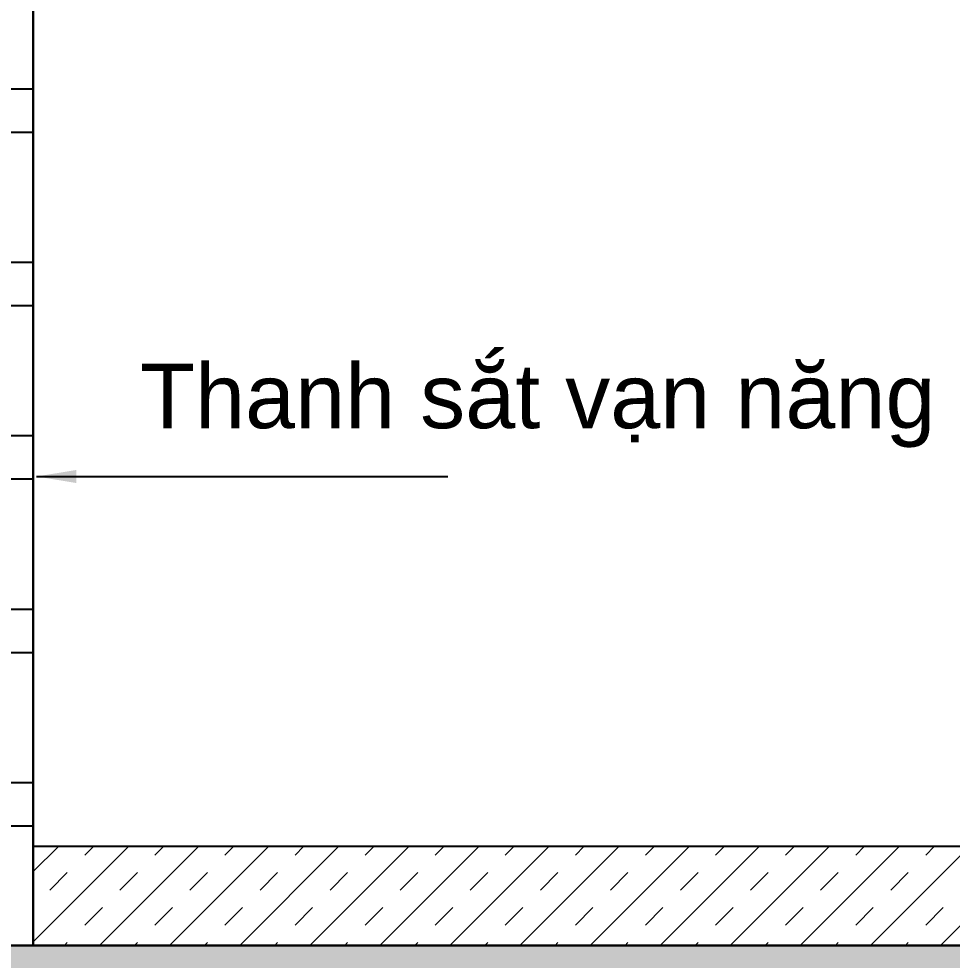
# Model space of a CAD drawing. Header units: millimetres. Extents: x 330554 to 656471, y 11007 to 130943.
# Drawn here: x 465824 to 466766, y 100036 to 100986 of the extents above; entities that cross this region are included whole.
import ezdxf

# ---------------------------------------------------------------- set-up
doc = ezdxf.new("R2010")
doc.units = ezdxf.units.MM
doc.header["$LTSCALE"] = 6
for name, color, linetype, lineweight in [('mat cat', 31, 'Continuous', 5), ('tex tieu de', 11, 'Continuous', 13), ('Ttext ghi chu', 21, 'Continuous', 13)]:
    doc.layers.add(name, color=color, linetype=linetype, lineweight=lineweight)
doc.layers.add('Nen', color=7, linetype='Continuous')
doc.styles.add('kich thuoc', font='arial.ttf', dxfattribs={"height": 120})
doc.styles.add('kt2', font='arial.ttf', dxfattribs={"height": 65})
doc.dimstyles.new('TL 5-1', dxfattribs={"dimscale": 20, "dimtxt": 70, "dimasz": 2, "dimexe": 1, "dimexo": 2, "dimgap": 1, "dimtad": 1, "dimtoh": 1, "dimdec": 0, "dimlfac": 0.2, "dimzin": 0, "dimdsep": 46, "dimtxsty": 'kich thuoc', "dimcen": 2, "dimclrd": 256, "dimclre": 256, "dimclrt": 2, "dimadec": 0, "dimazin": 0, "dimtfac": 1, "dimtdec": 0, "dimtofl": 0, "dimtmove": 0, "dimatfit": 3, "dimfxl": 1, "dimtolj": 1, "dimtzin": 0, "dimarcsym": 0})

msp = doc.modelspace()

# ---------------------------------------------------------------- hatches: boundary and pattern name
h = msp.add_hatch(color=256)
h.set_gradient(color1=(243, 224, 170), one_color=1, tint=1, name='SPHERICAL')
h.paths.add_polyline_path([(465713.975, 99800.701), (467588.975, 99800.701), (467588.975, 100050.701), (465713.975, 100050.701)])
at = {"layer": 'mat cat'}
h = msp.add_hatch(dxfattribs=at)
h.set_pattern_fill('TRANS', color=256, scale=200, angle=45, style=0)
h.set_pattern_definition([(45, (450953.44, 91815.867), (-35.35534, 35.35534), []), (45, (450935.76, 91833.544), (-35.35534, 35.35534), [25, -25])])
h.paths.add_polyline_path([(465838.975, 100150.701), (465838.975, 100050.821), (467463.975, 100050.821), (467463.975, 100150.701)])
at = {"layer": 'Nen'}
h = msp.add_hatch(dxfattribs=at)
h.set_pattern_fill('BOX', color=256, scale=175, style=0)
h.set_pattern_definition([(90, (410559.16, 100171.43), (-175, 1e-14), []), (90, (410602.91, 100171.43), (-175, 1e-14), []), (0, (410559.16, 100171.43), (0, 175), [-43.75, 43.75]), (0, (410559.16, 100215.18), (0, 175), [-43.75, 43.75]), (0, (410559.16, 100258.93), (0, 175), [43.75, -43.75]), (0, (410559.16, 100302.68), (0, 175), [43.75, -43.75]), (90, (410646.66, 100171.43), (-175, 1e-14), [43.75, -43.75]), (90, (410690.41, 100171.43), (-175, 1e-14), [43.75, -43.75])])
h.paths.add_polyline_path([(465788.975, 104238.201), (465838.975, 104238.201), (465838.975, 104550.701), (465788.975, 104550.701)])
h.paths.add_polyline_path([(465838.975, 103363.201), (465788.975, 103363.201), (465788.975, 100050.701), (465838.975, 100050.701)])

# ---------------------------------------------------------------- linework, layer by layer
msp.add_line((465838.975, 103363.201), (465838.975, 100050.821))
for points in [[(465713.975, 104550.701), (467588.975, 104550.701), (467588.975, 100050.701), (465713.975, 100050.701)], [(465713.975, 100050.701), (467588.975, 100050.701), (467588.975, 99800.701), (465713.975, 99800.701)]]:
    msp.add_lwpolyline(points, close=True)
msp.add_lwpolyline([(465838.975, 100050.821), (465838.975, 100050.821), (465838.975, 103363.201)])
msp.add_line((465838.975, 100050.821), (465838.975, 100050.701), dxfattribs=at)
msp.add_lwpolyline([(467463.975, 100150.701), (467463.975, 100050.821), (465838.975, 100050.821), (465838.975, 100150.701)], dxfattribs=at)
msp.add_lwpolyline([(467463.975, 100150.701), (465838.975, 100150.701), (465838.975, 100050.821), (467463.975, 100050.821)], close=True, dxfattribs=at)

# ---------------------------------------------------------------- texts
at = {"layer": 'tex tieu de', "insert": (466348.105, 100595.434), "char_height": 65, "width": 1467.33098, "attachment_point": 5, "style": 'kt2'}
msp.add_mtext('Thanh sắt vạn n{\\fArial|b0|i0|c238|p34;ă}ng', dxfattribs=at)

# ---------------------------------------------------------------- leaders
at = {"layer": 'Ttext ghi chu'}
msp.add_leader([(465842.393, 100523.998), (466257.414, 100523.998)], dimstyle='TL 5-1', override={"dimtad": 0}, dxfattribs=at)

doc.saveas('drawing.dxf')
